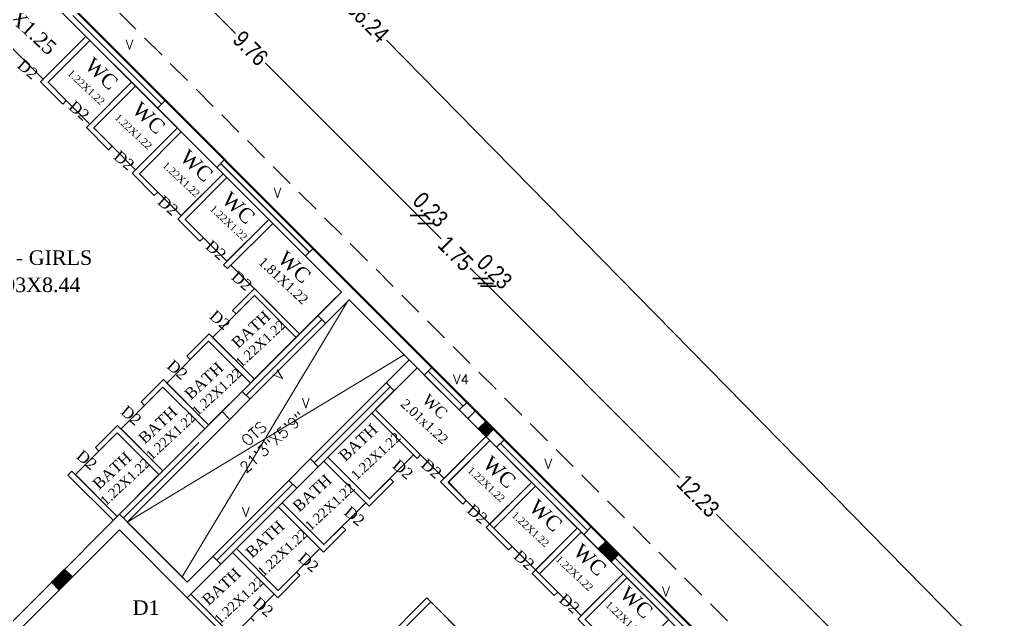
# Model space of a CAD drawing. Header units: metres. Extents: x 43 to 977, y 102 to 459.
# Drawn here: x 458.86 to 478.91, y 238.09 to 250.46 of the extents above; entities that cross this region are included whole.
import ezdxf

# ---------------------------------------------------------------- set-up
doc = ezdxf.new("R2010")
doc.units = ezdxf.units.M
doc.header["$MEASUREMENT"] = 0
doc.header["$PDMODE"] = 3
doc.linetypes.add('HIDDEN', pattern=[0.375, 0.25, -0.125])
doc.layers.get('0').update_dxf_attribs({"lineweight": 0})
doc.layers.get('Defpoints').update_dxf_attribs({"lineweight": 0})
for name, color, linetype, lineweight in [('BLK_1_FLR_0_BLT_UP_AREA_DEDUCT_EXISTING', 4, 'Continuous', 35), ('BLK_1_FLR_0_URINAL', 4, 'Continuous', 35), ('BLK_1_FLR_0_WATER_CLOSET', 4, 'Continuous', 35), ('Column', 1, 'Continuous', 0), ('hatch', 7, 'Continuous', 0), ('Staircase', 140, 'Continuous', 0), ('TEXT', 130, 'Continuous', 0), ('WALL', 7, 'Continuous', 0), ('WIN', 13, 'Continuous', 0)]:
    doc.layers.add(name, color=color, linetype=linetype, lineweight=lineweight)
doc.layers.add('BLK_1_FLR_0_BLT_UP_AREA_EXISTING', color=15, linetype='Continuous')
doc.styles.get("Standard").update_dxf_attribs({"font": 'romans.shx'})
doc.styles.add('style2', font='romantic.ttf')
doc.styles.add('visa', font='swissc.ttf')
doc.dimstyles.new('o3', dxfattribs={"dimscale": 0.23, "dimtxt": 0.9, "dimasz": 1, "dimexe": 5, "dimexo": 9, "dimgap": 0.23, "dimtad": 0, "dimzin": 3, "dimdsep": 46, "dimtxsty": 'visa', "dimblk": 'ARCHTICK', "dimcen": 0.09, "dimse1": 1, "dimse2": 1, "dimclrd": 7, "dimclre": 256, "dimclrt": 7, "dimadec": 0, "dimazin": 0, "dimtfac": 0.23, "dimtofl": 0, "dimtmove": 2, "dimatfit": 1, "dimldrblk": 'ARCHTICK', "dimfxl": 0, "dimtolj": 1, "dimtzin": 0, "dimarcsym": 0})

# ---------------------------------------------------------------- blocks, each defined once
blk = doc.blocks.new('_ArchTick')
at = {"color": 0, "const_width": 0.15}
blk.add_lwpolyline([(-0.5, -0.5), (0.5, 0.5)], dxfattribs=at)
blk = doc.blocks.new('*D416')
at = {"layer": 'Defpoints', "color": 0, "lineweight": 30}
for p in [(457.426, 250.568), (467.075, 246.417), (464.212, 243.554)]:
    blk.add_point(p, dxfattribs=at)
at = {"layer": 'WALL', "color": 7, "lineweight": -2}
for p, q in [((460.175, 253.317), (463.318, 250.175)), ((467.075, 246.417), (463.933, 249.559))]:
    blk.add_line(p, q, dxfattribs=at)
at = {"layer": 'WALL', "color": 7, "lineweight": -2, "xscale": 0.23, "yscale": 0.23, "zscale": 0.23}
for p, rotation in [((460.175, 253.317), 135.0000000061167), ((467.075, 246.417), 315.0000000061167)]:
    blk.add_blockref('_ArchTick', p, dxfattribs=dict(at, rotation=rotation))
at = {"layer": 'WALL', "color": 7, "insert": (463.625, 249.867), "char_height": 0.345, "attachment_point": 5, "rotation": 315, "style": 'visa'}
blk.add_mtext('\\A1;9.76', dxfattribs=at)
blk = doc.blocks.new('*D417')
at = {"layer": 'Defpoints', "color": 0, "lineweight": 30}
for p in [(467.237, 246.255), (464.212, 243.554), (464.418, 243.436)]:
    blk.add_point(p, dxfattribs=at)
at = {"layer": 'WALL', "color": 7, "lineweight": -2}
blk.add_line((467.075, 246.417), (467.237, 246.255), dxfattribs=at)
at = {"layer": 'WALL', "color": 7, "lineweight": -2, "xscale": 0.23, "yscale": 0.23, "zscale": 0.23}
for p, rotation in [((467.075, 246.417), 135.0000000061167), ((467.237, 246.255), 315.0000000061167)]:
    blk.add_blockref('_ArchTick', p, dxfattribs=dict(at, rotation=rotation))
at = {"layer": 'WALL', "color": 7, "insert": (467.336, 246.543), "char_height": 0.345, "attachment_point": 5, "rotation": 315, "style": 'visa'}
blk.add_mtext('\\A1;0.23', dxfattribs=at)
blk = doc.blocks.new('*D418')
at = {"layer": 'Defpoints', "color": 0, "lineweight": 30}
for p in [(468.474, 245.018), (464.418, 243.436), (465.96, 242.504)]:
    blk.add_point(p, dxfattribs=at)
at = {"layer": 'WALL', "color": 7, "lineweight": -2}
for p, q in [((467.237, 246.255), (467.556, 245.936)), ((468.474, 245.018), (468.155, 245.337))]:
    blk.add_line(p, q, dxfattribs=at)
at = {"layer": 'WALL', "color": 7, "lineweight": -2, "xscale": 0.23, "yscale": 0.23, "zscale": 0.23}
for p, rotation in [((467.237, 246.255), 135.0000000061167), ((468.474, 245.018), 315.0000000061167)]:
    blk.add_blockref('_ArchTick', p, dxfattribs=dict(at, rotation=rotation))
at = {"layer": 'WALL', "color": 7, "insert": (467.856, 245.637), "char_height": 0.345, "attachment_point": 5, "rotation": 315, "style": 'visa'}
blk.add_mtext('\\A1;1.75', dxfattribs=at)
blk = doc.blocks.new('*D419')
at = {"layer": 'Defpoints', "color": 0, "lineweight": 30}
for p in [(468.53, 244.962), (465.854, 242.61), (466.016, 242.448)]:
    blk.add_point(p, dxfattribs=at)
at = {"layer": 'WALL', "color": 7, "lineweight": -2}
blk.add_line((468.368, 245.124), (468.53, 244.962), dxfattribs=at)
at = {"layer": 'WALL', "color": 7, "lineweight": -2, "xscale": 0.23, "yscale": 0.23, "zscale": 0.23}
for p, rotation in [((468.368, 245.124), 135.0000000061167), ((468.53, 244.962), 315.0000000061167)]:
    blk.add_blockref('_ArchTick', p, dxfattribs=dict(at, rotation=rotation))
at = {"layer": 'WALL', "color": 7, "insert": (468.657, 245.264), "char_height": 0.345, "attachment_point": 5, "rotation": 315, "style": 'visa'}
blk.add_mtext('\\A1;0.23', dxfattribs=at)
blk = doc.blocks.new('*D420')
at = {"layer": 'Defpoints', "color": 0, "lineweight": 30}
for p in [(466.016, 242.448), (477.177, 236.316), (474.612, 233.751)]:
    blk.add_point(p, dxfattribs=at)
at = {"layer": 'WALL', "color": 7, "lineweight": -2}
for p, q in [((468.53, 244.962), (472.472, 241.02)), ((477.177, 236.316), (473.234, 240.258))]:
    blk.add_line(p, q, dxfattribs=at)
at = {"layer": 'WALL', "color": 7, "lineweight": -2, "xscale": 0.23, "yscale": 0.23, "zscale": 0.23}
for p, rotation in [((468.53, 244.962), 135.0000000061167), ((477.177, 236.316), 315.0000000061167)]:
    blk.add_blockref('_ArchTick', p, dxfattribs=dict(at, rotation=rotation))
at = {"layer": 'WALL', "color": 7, "insert": (472.853, 240.639), "char_height": 0.345, "attachment_point": 5, "rotation": 315, "style": 'visa'}
blk.add_mtext('\\A1;12.23', dxfattribs=at)
blk = doc.blocks.new('*D422')
at = {"layer": 'Defpoints', "color": 0, "lineweight": 30}
for p in [(450.024, 260.09), (478.744, 237.501), (475.421, 234.237)]:
    blk.add_point(p, dxfattribs=at)
at = {"layer": 'WALL', "color": 7, "lineweight": -2}
for p, q in [((453.347, 263.354), (465.661, 250.818)), ((478.744, 237.501), (466.429, 250.037))]:
    blk.add_line(p, q, dxfattribs=at)
at = {"layer": 'WALL', "color": 7, "lineweight": -2, "xscale": 0.23, "yscale": 0.23, "zscale": 0.23}
for p, rotation in [((453.347, 263.354), 134.4889576760646), ((478.744, 237.501), 314.4889576760647)]:
    blk.add_blockref('_ArchTick', p, dxfattribs=dict(at, rotation=rotation))
at = {"layer": 'WALL', "color": 7, "insert": (466.045, 250.428), "char_height": 0.345, "attachment_point": 5, "rotation": 314.489, "style": 'visa'}
blk.add_mtext('\\A1;36.24', dxfattribs=at)

msp = doc.modelspace()

# ---------------------------------------------------------------- hatches: boundary and pattern name
at = {"layer": 'hatch'}
h = msp.add_hatch(dxfattribs=at)
h.set_pattern_fill('ANSI31', color=256, scale=0.025396, angle=90, style=0)
h.set_pattern_definition([(135, (5838.982357, 1812.572078), (0.0022447263868, 0.0022447263868), [])])
h.paths.add_polyline_path([(468.32088, 242.01929), (468.4825, 241.85767), (468.64412, 242.01929), (468.4825, 242.18091)])
h = msp.add_hatch(dxfattribs=at)
h.set_pattern_fill('ANSI31', color=256, scale=0.025396, angle=180, style=0)
h.set_pattern_definition([(225, (5841.5615476, -1331.1126904), (0.0022447263868, -0.0022447263868), [])])
h.paths.add_polyline_path([(471.0617, 239.27848), (471.22332, 239.4401), (470.95395, 239.70947), (470.79233, 239.54785)])
h = msp.add_hatch(dxfattribs=at)
h.set_pattern_fill('ANSI31', color=256, scale=0.025396, angle=90, style=0)
h.set_pattern_definition([(135, (5830.2885317, 1809.521495), (0.0022447263868, 0.0022447263868), [])])
h.paths.add_polyline_path([(459.51931, 238.86096), (459.68093, 238.69934), (459.9503, 238.96871), (459.78868, 239.13033)])

# ---------------------------------------------------------------- linework, layer by layer
at = {"layer": 'BLK_1_FLR_0_BLT_UP_AREA_DEDUCT_EXISTING', "color": 26, "lineweight": 35}
msp.add_lwpolyline([(461.08164, 240.10005), (462.31897, 238.86272), (466.89821, 243.44197), (465.66088, 244.67929)], close=True, dxfattribs=at)
at = {"layer": 'BLK_1_FLR_0_BLT_UP_AREA_EXISTING', "color": 26, "lineweight": 50}
msp.add_lwpolyline([(424.67362, 234.73964), (450.2987, 260.36472), (475.92377, 234.73964), (463.77647, 222.59173), (464.48202, 221.86254), (465.17519, 221.12013), (465.86235, 220.37268), (466.54014, 219.61672), (467.20846, 218.85237), (467.86721, 218.07976), (468.51628, 217.299), (469.15557, 216.51021), (469.78498, 215.71352), (470.40442, 214.90905), (471.01379, 214.09692), (471.61299, 213.29947), (472.20193, 212.45021), (472.78053, 211.61588), (473.34868, 210.77441), (473.90631, 209.92592), (474.45332, 209.07055), (474.98963, 208.20843), (475.51516, 207.3397)], dxfattribs=at)
at = {"layer": 'BLK_1_FLR_0_URINAL', "color": 235, "lineweight": 35, "ltscale": 20}
msp.add_lwpolyline([(467.96866, 237.8296), (467.34423, 238.45404), (466.69774, 237.80756), (467.32218, 237.18312)], close=True, dxfattribs=at)
at = {"layer": 'BLK_1_FLR_0_WATER_CLOSET', "color": 2, "lineweight": 35, "ltscale": 20}
for points in [[(458.59521, 251.74497), (457.71382, 250.86358), (459.34885, 249.22854), (460.23024, 250.10993)], [(460.31105, 250.02912), (459.44908, 249.16715), (459.82619, 248.79003), (460.31105, 248.30517), (461.17303, 249.16715)], [(461.25384, 249.08634), (460.39186, 248.22436), (460.76898, 247.84725), (461.25384, 247.36239), (462.11581, 248.22436)], [(463.0586, 247.28158), (462.19662, 248.14355), (461.33465, 247.28158), (461.71176, 246.90446), (462.19662, 246.4196)], [(464.00138, 246.33879), (463.13941, 247.20076), (462.27743, 246.33879), (462.65455, 245.96168), (463.13941, 245.47682)], [(464.08219, 246.25798), (463.22022, 245.396), (463.70002, 244.91621), (463.70348, 244.91274), (464.63729, 243.97894), (465.49926, 244.84091)], [(463.70348, 244.76908), (462.84151, 243.9071), (463.70348, 243.04513), (464.56546, 243.9071)], [(462.7607, 243.82629), (461.89872, 242.96432), (462.7607, 242.10234), (463.62267, 242.96432)], [(461.81791, 242.88351), (460.95594, 242.02153), (461.81791, 241.15956), (462.67989, 242.02153)], [(460.87513, 241.94072), (460.01315, 241.07875), (460.87513, 240.21677), (461.7371, 241.07875)]]:
    msp.add_lwpolyline(points, close=True, dxfattribs=at)
at = {"layer": 'BLK_1_FLR_0_WATER_CLOSET', "color": 1, "lineweight": 35, "ltscale": 20}
for points in [[(467.05983, 243.28034), (466.19785, 242.41837), (467.13166, 241.48456), (467.61652, 240.9997), (468.4785, 241.86168)], [(466.988, 241.48456), (466.12602, 242.34654), (465.21915, 241.43967), (466.08113, 240.57769)], [(469.42128, 240.91889), (468.55931, 241.78087), (467.70976, 240.93132), (468.07445, 240.54178), (468.55931, 240.05692)], [(466.00032, 240.49688), (465.13834, 241.35886), (464.27637, 240.49688), (465.13834, 239.63491)], [(469.50209, 240.83808), (468.64012, 239.97611), (469.01723, 239.59899), (469.50209, 239.11413), (470.36407, 239.97611)], [(465.05753, 239.5541), (464.19556, 240.41607), (463.33358, 239.5541), (464.19556, 238.69212)], [(470.44488, 239.8953), (469.5829, 239.03332), (469.96002, 238.65621), (470.44488, 238.17135), (471.30685, 239.03332)], [(464.11475, 238.61131), (463.25277, 239.47329), (462.3908, 238.61131), (463.25277, 237.74934)], [(471.38766, 238.95251), (470.52569, 238.09054), (470.9028, 237.71342), (471.38766, 237.22856), (472.24964, 238.09054)]]:
    msp.add_lwpolyline(points, close=True, dxfattribs=at)
at = {"layer": 'Column'}
for points in [[(468.32088, 242.01929), (468.4825, 242.18091), (468.64412, 242.01929), (468.4825, 241.85767), (468.32088, 242.01929)], [(459.51931, 238.86096), (459.78868, 239.13033), (459.9503, 238.96871), (459.68093, 238.69934), (459.51931, 238.86096)]]:
    msp.add_lwpolyline(points, dxfattribs=at)
at = {"layer": 'Staircase', "linetype": 'HIDDEN', "ltscale": 2}
msp.add_line((450.30286, 261.22135), (476.78991, 234.7343), dxfattribs=at)
at = {"layer": 'WALL'}
for p, q in [((459.29644, 249.17612), (460.23024, 250.10993)), ((459.44908, 249.16715), (460.31105, 250.02912)), ((459.29644, 249.17612), (459.75436, 248.7182)), ((459.44908, 249.16715), (459.82619, 248.79003)), ((460.23922, 248.23334), (461.17303, 249.16715)), ((460.39186, 248.22436), (461.25384, 249.08634)), ((459.75436, 248.7182), (459.82619, 248.79003)), ((461.7095, 248.63567), (461.87112, 248.79729)), ((460.23922, 248.23334), (460.69715, 247.77541)), ((460.39186, 248.22436), (460.76898, 247.84725)), ((461.18201, 247.29055), (462.11581, 248.22436)), ((461.33465, 247.28158), (462.19662, 248.14355)), ((460.69715, 247.77541), (460.76898, 247.84725)), ((462.9281, 247.41207), (463.08972, 247.57369)), ((461.18201, 247.29055), (461.63993, 246.83263)), ((461.33465, 247.28158), (461.71176, 246.90446)), ((462.12479, 246.34777), (463.0586, 247.28158)), ((462.12479, 246.34777), (463.0586, 247.28158)), ((462.27743, 246.33879), (463.13941, 247.20076)), ((462.27743, 246.33879), (463.13941, 247.20076)), ((461.63993, 246.83263), (461.71176, 246.90446)), ((462.12479, 246.34777), (462.58272, 245.88984)), ((462.27743, 246.33879), (462.65455, 245.96168)), ((463.06758, 245.40498), (464.00138, 246.33879)), ((463.06758, 245.40498), (464.00138, 246.33879)), ((463.14839, 245.32417), (464.08219, 246.25798)), ((463.22022, 245.396), (464.08219, 246.25798)), ((462.58272, 245.88984), (462.65455, 245.96168)), ((464.7592, 245.58596), (464.92082, 245.74758)), ((463.06758, 245.40498), (463.14839, 245.32417)), ((460.91977, 240.26142), (465.49926, 244.84091)), ((460.91977, 240.26142), (465.49926, 244.84091)), ((460.92002, 240.26167), (465.49926, 244.84091)), ((463.70348, 244.91274), (463.25454, 244.4638)), ((463.70348, 244.91274), (464.63729, 243.97894)), ((458.44184, 237.78349), (465.39152, 244.73316)), ((461.08164, 240.10005), (465.66088, 244.67929)), ((463.70348, 244.76908), (463.32637, 244.39196)), ((463.70348, 244.76908), (464.56546, 243.9071)), ((463.84787, 244.6247), (464.56546, 243.9071)), ((463.9197, 244.69653), (464.63729, 243.97894)), ((465.66088, 244.67929), (466.79223, 243.54795)), ((463.25454, 244.4638), (463.32637, 244.39196)), ((466.11881, 244.54461), (466.98078, 243.68263)), ((462.76968, 243.97894), (462.31175, 243.52101)), ((462.76968, 243.97894), (463.70348, 243.04513)), ((462.7607, 243.82629), (462.38358, 243.44918)), ((462.7607, 243.82629), (463.62267, 242.96432)), ((462.31175, 243.52101), (462.38358, 243.44918)), ((462.31897, 238.86272), (466.89821, 243.44197)), ((462.31897, 238.53948), (467.05983, 243.28034)), ((467.20843, 243.13175), (467.37005, 243.29337)), ((461.82689, 243.03615), (461.36897, 242.57823)), ((461.82689, 243.03615), (462.7607, 242.10234)), ((466.4259, 242.96965), (466.58752, 242.80803)), ((461.81791, 242.88351), (461.4408, 242.50639)), ((461.81791, 242.88351), (462.67989, 242.02153)), ((463.61468, 242.63308), (463.45306, 242.7947)), ((461.36897, 242.57823), (461.4408, 242.50639)), ((467.92898, 242.41119), (468.0906, 242.57281)), ((463.19841, 242.21682), (463.03679, 242.37844)), ((466.19785, 242.41837), (467.62053, 240.99569)), ((468.10539, 242.23478), (468.26701, 242.3964)), ((468.85962, 241.8038), (468.26701, 242.3964)), ((466.12602, 242.34654), (467.05983, 241.41273)), ((468.10539, 242.23478), (468.698, 241.64218)), ((460.88411, 242.09337), (460.42618, 241.63544)), ((460.88411, 242.09337), (461.81791, 241.15956)), ((460.87513, 241.94072), (460.49801, 241.56361)), ((460.87513, 241.94072), (461.7371, 241.07875)), ((467.54469, 240.92787), (468.4785, 241.86168)), ((467.69733, 240.91889), (468.55931, 241.78087)), ((468.698, 241.64218), (468.85962, 241.8038)), ((464.85975, 241.40351), (465.02137, 241.24189)), ((465.21915, 241.43967), (466.08113, 240.57769)), ((467.05983, 241.55639), (467.62053, 240.99569)), ((467.05983, 241.41273), (467.13166, 241.48456)), ((465.13834, 241.35886), (466.07215, 240.42505)), ((459.94132, 241.15058), (459.86051, 241.06977)), ((459.86051, 241.06977), (460.79432, 240.13596)), ((459.94132, 241.15058), (460.87513, 240.21677)), ((466.08113, 240.57769), (466.50314, 240.9997)), ((466.50314, 240.9997), (466.57497, 240.92787)), ((464.41657, 240.96033), (464.57819, 240.79871)), ((466.07215, 240.42505), (466.57497, 240.92787)), ((467.54469, 240.92787), (468.00261, 240.46995)), ((467.69733, 240.91889), (468.55931, 240.05692)), ((468.48747, 239.98509), (469.42128, 240.91889)), ((468.64012, 239.97611), (469.50209, 240.83808)), ((464.19556, 240.41607), (465.12936, 239.48227)), ((464.27637, 240.49688), (465.13834, 239.63491)), ((468.00261, 240.46995), (468.07445, 240.54178)), ((460.92002, 240.26167), (462.21298, 238.96871)), ((465.13834, 239.63491), (465.51546, 240.01202)), ((465.51546, 240.01202), (465.58729, 239.94019)), ((468.48747, 239.98509), (468.9454, 239.52716)), ((468.55931, 240.05692), (469.5829, 239.03332)), ((469.43026, 239.0423), (470.36407, 239.97611)), ((470.49602, 239.84415), (470.65764, 240.00577)), ((458.60346, 237.62187), (460.92002, 239.93843)), ((460.92002, 239.93843), (462.31897, 238.53948)), ((465.12936, 239.48227), (465.58729, 239.94019)), ((469.5829, 239.03332), (470.44488, 239.8953)), ((468.9454, 239.52716), (469.01723, 239.59899)), ((462.85043, 239.39418), (463.01205, 239.23256)), ((463.25277, 239.47329), (464.18658, 238.53948)), ((463.33358, 239.5541), (464.19556, 238.69212)), ((471.0617, 239.27848), (471.22332, 239.4401)), ((462.21298, 238.96871), (462.31897, 238.86272)), ((464.18658, 238.53948), (464.6445, 238.99741)), ((464.19556, 238.69212), (464.57267, 239.06924)), ((464.57267, 239.06924), (464.6445, 238.99741)), ((469.43026, 239.0423), (469.88818, 238.58438)), ((469.5829, 239.03332), (470.44488, 238.17135)), ((470.37304, 238.09952), (471.30685, 239.03332)), ((470.37304, 238.09952), (471.30685, 239.03332)), ((470.52569, 238.09054), (471.38766, 238.95251)), ((470.52569, 238.09054), (471.38766, 238.95251)), ((462.3908, 238.61131), (463.25277, 237.74934)), ((463.25277, 237.74934), (464.11475, 238.61131)), ((469.88818, 238.58438), (469.96002, 238.65621)), ((462.31897, 238.53948), (463.25277, 237.60568)), ((465.87258, 237.14401), (467.26342, 238.53485)), ((466.69774, 237.80756), (467.34423, 238.45404)), ((467.26342, 238.53485), (470.63699, 235.16127)), ((463.62989, 238.12645), (463.70172, 238.05462)), ((470.37304, 238.09952), (470.83097, 237.64159))]:
    msp.add_line(p, q, dxfattribs=at)
at = {"layer": 'WALL', "ltscale": 20}
msp.add_line((460.49801, 241.56361), (460.42618, 241.63544), dxfattribs=at)
at = {"layer": 'WIN', "color": 7}
for p, q in [((468.26701, 242.3964), (450.2987, 260.36472)), ((458.59521, 251.74497), (465.49926, 244.84091)), ((461.87112, 248.79729), (460.03942, 250.62899)), ((459.87839, 250.46178), (461.71009, 248.63008)), ((462.76069, 247.57949), (460.66436, 249.67581)), ((464.92082, 245.74758), (463.08913, 247.57928)), ((462.9281, 247.41207), (464.7598, 245.58038)), ((464.82609, 245.51409), (463.02806, 247.31211)), ((468.10539, 242.23478), (465.66088, 244.67929)), ((468.0906, 242.57281), (467.37005, 243.29337)), ((467.20843, 243.13175), (467.92898, 242.41119)), ((468.85962, 241.8038), (470.95594, 239.70747)), ((470.79432, 239.54585), (468.698, 241.64218)), ((471.22332, 239.4401), (473.02134, 237.64207)), ((472.85972, 237.48045), (471.0617, 239.27848))]:
    msp.add_line(p, q, dxfattribs=at)
at = {"layer": 'WIN', "color": 7, "lineweight": 9}
for p, q in [((465.62696, 244.64537), (462.21298, 238.96871)), ((465.01539, 244.35703), (465.17701, 244.19541)), ((461.08164, 240.10005), (466.79223, 243.54795))]:
    msp.add_line(p, q, dxfattribs=at)
at = {"layer": 'WIN', "const_width": 0.0254}
for points in [[(461.7909, 248.71089), (459.9592, 250.54259)], [(464.84061, 245.66119), (463.00891, 247.49288)], [(465.0962, 244.27622), (463.53387, 242.71389)], [(468.00979, 242.492), (467.28924, 243.21256)], [(466.50175, 242.88388), (464.93942, 241.32155)], [(462.56291, 241.74294), (461.00058, 240.18061)], [(468.77881, 241.72299), (470.57683, 239.92496)], [(464.49242, 240.87456), (462.93009, 239.31223)], [(471.14251, 239.35929), (472.94053, 237.56126)]]:
    msp.add_lwpolyline(points, dxfattribs=at)

# ---------------------------------------------------------------- texts
at = {"layer": 'TEXT', "color": 4, "style": 'style2'}
for s, height, rotation, p in [('2.51X1.25', 0.3, 316.979851, (458.05371, 251.01113)), ('D2', 0.23, 319.200057, (458.79603, 249.48709)), ('WC', 0.3, 316.979851, (460.1836, 249.4824)), ('1.22X1.22', 0.15, 316.979851, (459.83587, 249.33332)), ('D2', 0.23, 319.200057, (459.85455, 248.63321)), ('WC', 0.3, 316.979851, (461.15751, 248.56968)), ('1.22X1.22', 0.15, 316.979851, (460.80977, 248.42061)), ('WC', 0.3, 316.979851, (462.14335, 247.58532)), ('D2', 0.23, 319.200057, (460.78274, 247.60727)), ('1.22X1.22', 0.15, 316.979851, (461.79561, 247.43625)), ('D2', 0.23, 319.200057, (461.68836, 246.67587)), ('WC', 0.3, 316.979851, (463.00862, 246.71596)), ('1.22X1.22', 0.15, 316.979851, (462.77357, 246.54067)), ('D2', 0.23, 319.200057, (462.67728, 245.75788)), ('WC', 0.3, 316.979851, (464.16235, 245.49634)), ('1.81X1.22', 0.2, 316.979851, (463.77037, 245.43812)), ('D2', 0.23, 319.200057, (463.20879, 245.12691)), ('D2', 0.23, 319.200057, (462.75982, 244.31614)), ('BATH', 0.23, 42.890791, (463.36578, 243.66349)), ('1.22X1.22', 0.2, 42.890791, (463.43143, 243.27086)), ('D2', 0.23, 319.200057, (461.88167, 243.29192)), ('BATH', 0.23, 42.890791, (462.39515, 242.60777)), ('1.22X1.22', 0.2, 42.890791, (462.53265, 242.27663)), ('2.01x1.22', 0.2, 316.979851, (466.70373, 242.51094)), ('WC', 0.23, 316.979851, (467.14655, 242.58972)), ('D2', 0.23, 319.200057, (460.92918, 242.34888)), ('BATH', 0.23, 42.890791, (461.4448, 241.69693)), ('1.22X1.22', 0.2, 42.890791, (461.5823, 241.36579)), ('BATH', 0.23, 42.890791, (465.5774, 241.33503)), ('1.22X1.22', 0.2, 42.890791, (465.80897, 240.95289)), ('D2', 0.23, 319.200057, (460.0128, 241.4332)), ('BATH', 0.23, 42.890791, (460.50056, 240.75405)), ('1.22X1.22', 0.2, 42.890791, (460.63805, 240.42291)), ('D2', 0.23, 319.200057, (466.53175, 241.23844)), ('D2', 0.23, 319.200057, (467.12031, 241.25511)), ('WC', 0.3, 316.979851, (468.38924, 241.27108)), ('1.22X1.22', 0.15, 316.979851, (468.0866, 241.14866)), ('BATH', 0.23, 42.890791, (464.62767, 240.29331)), ('1.22X1.22', 0.2, 42.890791, (464.85924, 239.91117)), ('WC', 0.3, 316.979851, (469.34412, 240.37422)), ('D2', 0.23, 319.200057, (465.53351, 240.27427)), ('D2', 0.23, 319.200057, (468.06803, 240.31821)), ('1.22X1.22', 0.15, 316.979851, (468.99638, 240.22514)), ('BATH', 0.23, 42.890791, (463.65314, 239.34103)), ('1.22X1.22', 0.2, 42.890791, (463.88471, 238.95889)), ('WC', 0.3, 316.979851, (470.25315, 239.46272)), ('D2', 0.23, 319.200057, (464.58678, 239.32318)), ('D2', 0.23, 319.200057, (469.03268, 239.37133)), ('1.22X1.22', 0.15, 316.979851, (469.90541, 239.31365)), ('BATH', 0.23, 42.890791, (462.75769, 238.36405)), ('1.22X1.22', 0.2, 42.890791, (462.98926, 237.98192)), ('WC', 0.3, 316.979851, (471.21233, 238.58433)), ('D2', 0.23, 319.200057, (463.64874, 238.40371)), ('D2', 0.23, 319.200057, (469.96509, 238.4734)), ('1.22X1.22', 0.15, 316.979851, (470.93188, 238.37418))]:
    msp.add_text(s, height=height, rotation=rotation, dxfattribs=at).set_placement(p)
for s, p in [('TOI - GIRLS', (457.91892, 245.40164)), ('6.93X8.44', (458.20487, 244.84193)), ('D1', (461.19403, 238.18724))]:
    msp.add_text(s, height=0.3, dxfattribs=at).set_placement(p)
at = {"layer": 'WALL'}
for s, height, p in [('V', 0.20317, (461.04894, 249.83905)), ('V', 0.20317, (464.10345, 246.78454)), ('V4', 0.203169, (467.79913, 242.93976)), ('V', 0.20317, (464.68661, 242.44955)), ('V', 0.20317, (469.68724, 241.20075)), ('V', 0.20317, (463.44827, 240.20734)), ('V', 0.20317, (472.11385, 238.56701))]:
    msp.add_text(s, height=height, dxfattribs=at).set_placement(p)
msp.add_text('V', height=0.20317, rotation=49.418017, dxfattribs=at).set_placement((464.23286, 242.99723))
at = {"layer": 'WIN', "lineweight": 9}
for s, p in [('21\'3"X5\'9"', (463.5317, 241.09313)), ('OTS', (463.56419, 241.64718))]:
    msp.add_text(s, height=0.228566, rotation=42.595479, dxfattribs=at).set_placement(p)

# ---------------------------------------------------------------- dimensions: what is measured, and where the dimension line sits
at = {"layer": 'WALL'}
dim = msp.add_aligned_dim(p1=(450.02431, 260.09033), p2=(475.42082, 234.23669), distance=4.65773, dimstyle='o3', override={"dimtxt": 1.5, "dimpost": '\\X'}, dxfattribs=at)
dim.commit()
dim.dimension.update_dxf_attribs({"geometry": '*D422', "text_midpoint": (466.04532, 250.42752)})
for base, p1, p2, picture, middle in [((467.07534, 246.41699), (457.42602, 250.56783), (464.21192, 243.55357), '*D416', (463.6253, 249.86703)), ((468.47429, 245.01804), (464.41798, 243.43639), (465.96006, 242.50382), '*D418', (467.85562, 245.6367)), ((477.17661, 236.31572), (466.0157, 242.44818), (474.6116, 233.7507), '*D420', (472.85327, 240.63906))]:
    dim = msp.add_linear_dim(base=base, p1=p1, p2=p2, angle=135, dimstyle='o3', override={"dimtxt": 1.5, "dimpost": '\\X'}, dxfattribs=at)
    dim.commit()
    dim.dimension.update_dxf_attribs({"geometry": picture, "text_midpoint": middle})
for base, p1, p2, picture, middle in [((467.23696, 246.25537), (464.21192, 243.55357), (464.41798, 243.43639), '*D417', (467.33635, 246.54304)), ((468.52992, 244.9624), (465.85408, 242.6098), (466.0157, 242.44818), '*D419', (468.65724, 245.26368))]:
    dim = msp.add_linear_dim(base=base, p1=p1, p2=p2, angle=135, dimstyle='o3', override={"dimtxt": 1.5, "dimpost": '\\X'}, dxfattribs=at)
    dim.commit()
    dim.dimension.update_dxf_attribs({"geometry": picture, "text_midpoint": middle, "dimtype": 160})

doc.saveas('drawing.dxf')
